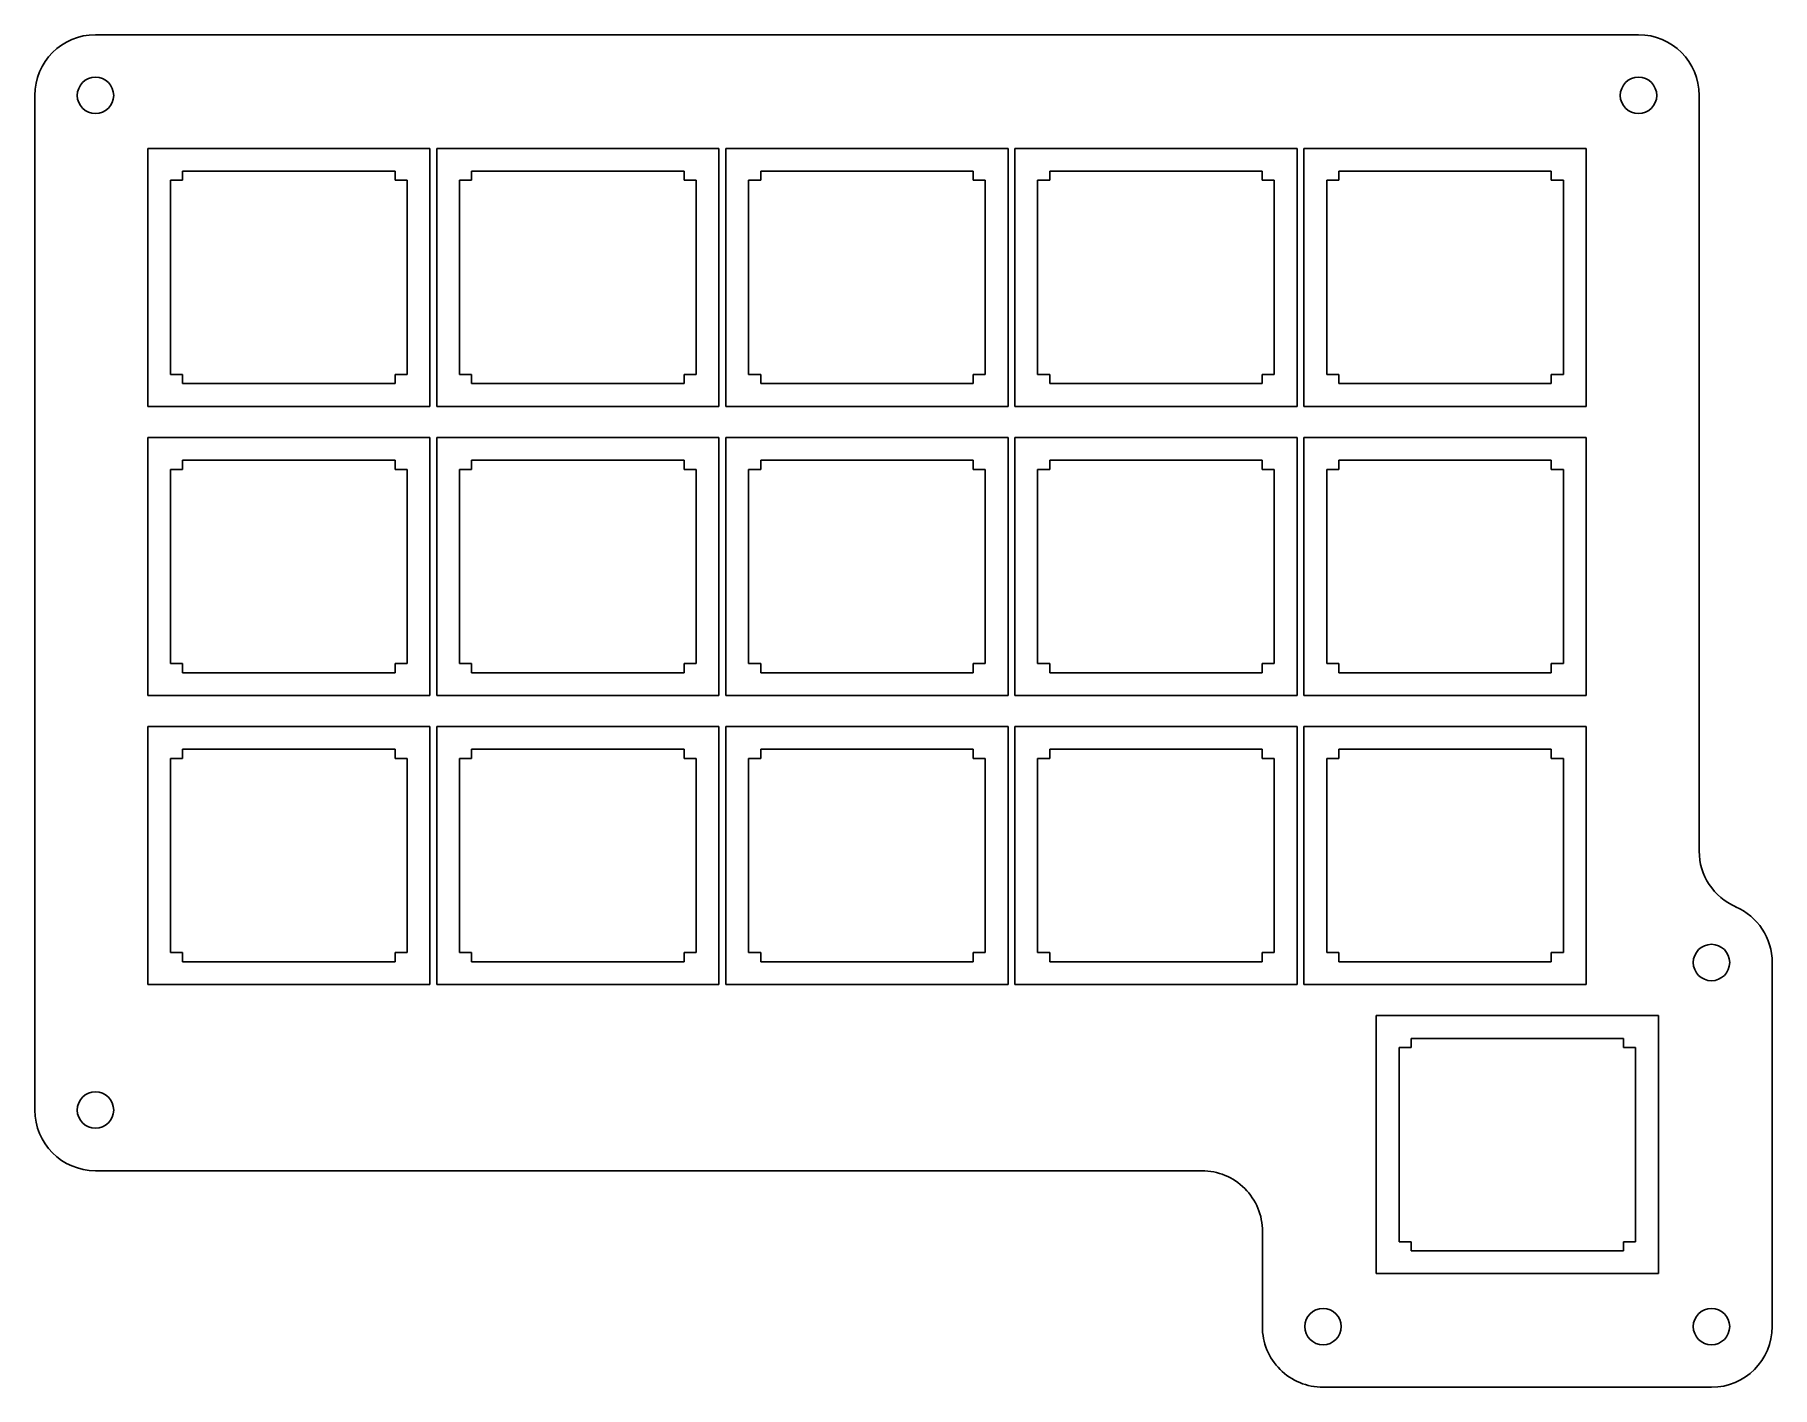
# Model space of a CAD drawing. Extents: x -9 to 105, y 11 to 100.
import ezdxf

# ---------------------------------------------------------------- set-up
doc = ezdxf.new("R2010")
doc.units = 0
doc.header["$MEASUREMENT"] = 0

msp = doc.modelspace()

# ---------------------------------------------------------------- linework, layer by layer
at = {"linetype": 'Continuous'}
for p, q in [((-5.48, 100.04), (96.21, 100.04)), ((-9.48, 96.04), (-9.48, 29.18)), ((100.21, 96.04), (100.21, 46.24)), ((-2.04, 92.55), (-2.04, 75.55)), ((-2.04, 92.55), (16.56, 92.55)), ((16.56, 92.55), (16.56, 75.55)), ((17.01, 92.55), (17.01, 75.55)), ((17.01, 92.55), (35.61, 92.55)), ((35.61, 92.55), (35.61, 75.55)), ((36.06, 92.55), (36.06, 75.55)), ((36.06, 92.55), (54.66, 92.55)), ((54.66, 92.55), (54.66, 75.55)), ((55.11, 92.55), (55.11, 75.55)), ((55.11, 92.55), (73.71, 92.55)), ((73.71, 92.55), (73.71, 75.55)), ((74.16, 92.55), (74.16, 75.55)), ((74.16, 92.55), (92.76, 92.55)), ((92.76, 92.55), (92.76, 75.55)), ((0.26, 91.05), (14.26, 91.05)), ((16.56, 75.55), (-2.04, 75.55)), ((35.61, 75.55), (17.01, 75.55)), ((54.66, 75.55), (36.06, 75.55)), ((73.71, 75.55), (55.11, 75.55)), ((92.76, 75.55), (74.16, 75.55)), ((-2.04, 73.5), (-2.04, 56.5)), ((-2.04, 73.5), (16.56, 73.5)), ((16.56, 73.5), (16.56, 56.5)), ((17.01, 73.5), (17.01, 56.5)), ((17.01, 73.5), (35.61, 73.5)), ((35.61, 73.5), (35.61, 56.5)), ((36.06, 73.5), (36.06, 56.5)), ((36.06, 73.5), (54.66, 73.5)), ((54.66, 73.5), (54.66, 56.5)), ((55.11, 73.5), (55.11, 56.5)), ((55.11, 73.5), (73.71, 73.5)), ((73.71, 73.5), (73.71, 56.5)), ((74.16, 73.5), (74.16, 56.5)), ((74.16, 73.5), (92.76, 73.5)), ((92.76, 73.5), (92.76, 56.5)), ((16.56, 56.5), (-2.04, 56.5)), ((35.61, 56.5), (17.01, 56.5)), ((54.66, 56.5), (36.06, 56.5)), ((73.71, 56.5), (55.11, 56.5)), ((92.76, 56.5), (74.16, 56.5)), ((-2.04, 54.45), (-2.04, 37.45)), ((-2.04, 54.45), (16.56, 54.45)), ((16.56, 54.45), (16.56, 37.45)), ((17.01, 54.45), (17.01, 37.45)), ((17.01, 54.45), (35.61, 54.45)), ((35.61, 54.45), (35.61, 37.45)), ((36.06, 54.45), (36.06, 37.45)), ((36.06, 54.45), (54.66, 54.45)), ((54.66, 54.45), (54.66, 37.45)), ((55.11, 54.45), (55.11, 37.45)), ((55.11, 54.45), (73.71, 54.45)), ((73.71, 54.45), (73.71, 37.45)), ((74.16, 54.45), (74.16, 37.45)), ((74.16, 54.45), (92.76, 54.45)), ((92.76, 54.45), (92.76, 37.45)), ((105.02, 38.9), (105.02, 14.91)), ((16.56, 37.45), (-2.04, 37.45)), ((35.61, 37.45), (17.01, 37.45)), ((54.66, 37.45), (36.06, 37.45)), ((73.71, 37.45), (55.11, 37.45)), ((92.76, 37.45), (74.16, 37.45)), ((78.93, 35.4), (78.93, 18.4)), ((78.93, 35.4), (97.53, 35.4)), ((97.53, 35.4), (97.53, 18.4)), ((-3.48, 25.18), (-5.48, 25.18)), ((-3.48, 25.18), (67.43, 25.18)), ((71.43, 21.18), (71.42, 14.91)), ((97.53, 18.4), (78.93, 18.4)), ((75.42, 10.91), (101.02, 10.91))]:
    msp.add_line(p, q, dxfattribs=at)
at = {"color": 0}
for p, q in [((0.26, 91.05), (0.26, 90.45)), ((14.26, 90.45), (14.26, 91.05)), ((19.31, 91.05), (19.31, 90.45)), ((33.31, 91.05), (19.31, 91.05)), ((33.31, 90.45), (33.31, 91.05)), ((38.36, 91.05), (38.36, 90.45)), ((52.36, 91.05), (38.36, 91.05)), ((52.36, 90.45), (52.36, 91.05)), ((57.41, 91.05), (57.41, 90.45)), ((71.41, 91.05), (57.41, 91.05)), ((71.41, 90.45), (71.41, 91.05)), ((76.46, 91.05), (76.46, 90.45)), ((90.46, 91.05), (76.46, 91.05)), ((90.46, 90.45), (90.46, 91.05)), ((0.26, 90.45), (-0.54, 90.45)), ((-0.54, 90.45), (-0.54, 77.65)), ((15.06, 90.45), (14.26, 90.45)), ((15.06, 77.65), (15.06, 90.45)), ((19.31, 90.45), (18.51, 90.45)), ((18.51, 90.45), (18.51, 77.65)), ((34.11, 90.45), (33.31, 90.45)), ((34.11, 77.65), (34.11, 90.45)), ((38.36, 90.45), (37.56, 90.45)), ((37.56, 90.45), (37.56, 77.65)), ((53.16, 90.45), (52.36, 90.45)), ((53.16, 77.65), (53.16, 90.45)), ((57.41, 90.45), (56.61, 90.45)), ((56.61, 90.45), (56.61, 77.65)), ((72.21, 90.45), (71.41, 90.45)), ((72.21, 77.65), (72.21, 90.45)), ((76.46, 90.45), (75.66, 90.45)), ((75.66, 90.45), (75.66, 77.65)), ((91.26, 90.45), (90.46, 90.45)), ((91.26, 77.65), (91.26, 90.45)), ((-0.54, 77.65), (0.26, 77.65)), ((0.26, 77.65), (0.26, 77.05)), ((0.26, 77.05), (14.26, 77.05)), ((14.26, 77.05), (14.26, 77.65)), ((14.26, 77.65), (15.06, 77.65)), ((18.51, 77.65), (19.31, 77.65)), ((19.31, 77.65), (19.31, 77.05)), ((19.31, 77.05), (33.31, 77.05)), ((33.31, 77.05), (33.31, 77.65)), ((33.31, 77.65), (34.11, 77.65)), ((37.56, 77.65), (38.36, 77.65)), ((38.36, 77.65), (38.36, 77.05)), ((38.36, 77.05), (52.36, 77.05)), ((52.36, 77.05), (52.36, 77.65)), ((52.36, 77.65), (53.16, 77.65)), ((56.61, 77.65), (57.41, 77.65)), ((57.41, 77.65), (57.41, 77.05)), ((57.41, 77.05), (71.41, 77.05)), ((71.41, 77.05), (71.41, 77.65)), ((71.41, 77.65), (72.21, 77.65)), ((75.66, 77.65), (76.46, 77.65)), ((76.46, 77.65), (76.46, 77.05)), ((76.46, 77.05), (90.46, 77.05)), ((90.46, 77.05), (90.46, 77.65)), ((90.46, 77.65), (91.26, 77.65)), ((0.26, 71.4), (-0.54, 71.4)), ((-0.54, 71.4), (-0.54, 58.6)), ((0.26, 72), (0.26, 71.4)), ((14.26, 72), (0.26, 72)), ((14.26, 71.4), (14.26, 72)), ((15.06, 71.4), (14.26, 71.4)), ((15.06, 58.6), (15.06, 71.4)), ((19.31, 71.4), (18.51, 71.4)), ((18.51, 71.4), (18.51, 58.6)), ((19.31, 72), (19.31, 71.4)), ((33.31, 72), (19.31, 72)), ((33.31, 71.4), (33.31, 72)), ((34.11, 71.4), (33.31, 71.4)), ((34.11, 58.6), (34.11, 71.4)), ((38.36, 71.4), (37.56, 71.4)), ((37.56, 71.4), (37.56, 58.6)), ((38.36, 72), (38.36, 71.4)), ((52.36, 72), (38.36, 72)), ((52.36, 71.4), (52.36, 72)), ((53.16, 71.4), (52.36, 71.4)), ((53.16, 58.6), (53.16, 71.4)), ((57.41, 71.4), (56.61, 71.4)), ((56.61, 71.4), (56.61, 58.6)), ((57.41, 72), (57.41, 71.4)), ((71.41, 72), (57.41, 72)), ((71.41, 71.4), (71.41, 72)), ((72.21, 71.4), (71.41, 71.4)), ((72.21, 58.6), (72.21, 71.4)), ((76.46, 71.4), (75.66, 71.4)), ((75.66, 71.4), (75.66, 58.6)), ((76.46, 72), (76.46, 71.4)), ((90.46, 72), (76.46, 72)), ((90.46, 71.4), (90.46, 72)), ((91.26, 71.4), (90.46, 71.4)), ((91.26, 58.6), (91.26, 71.4)), ((-0.54, 58.6), (0.26, 58.6)), ((0.26, 58.6), (0.26, 58)), ((14.26, 58), (14.26, 58.6)), ((14.26, 58.6), (15.06, 58.6)), ((18.51, 58.6), (19.31, 58.6)), ((19.31, 58.6), (19.31, 58)), ((33.31, 58), (33.31, 58.6)), ((33.31, 58.6), (34.11, 58.6)), ((37.56, 58.6), (38.36, 58.6)), ((38.36, 58.6), (38.36, 58)), ((52.36, 58), (52.36, 58.6)), ((52.36, 58.6), (53.16, 58.6)), ((56.61, 58.6), (57.41, 58.6)), ((57.41, 58.6), (57.41, 58)), ((71.41, 58), (71.41, 58.6)), ((71.41, 58.6), (72.21, 58.6)), ((75.66, 58.6), (76.46, 58.6)), ((76.46, 58.6), (76.46, 58)), ((90.46, 58), (90.46, 58.6)), ((90.46, 58.6), (91.26, 58.6)), ((0.26, 58), (14.26, 58)), ((19.31, 58), (33.31, 58)), ((38.36, 58), (52.36, 58)), ((57.41, 58), (71.41, 58)), ((76.46, 58), (90.46, 58)), ((0.26, 52.95), (0.26, 52.35)), ((14.26, 52.95), (0.26, 52.95)), ((14.26, 52.35), (14.26, 52.95)), ((19.31, 52.95), (19.31, 52.35)), ((33.31, 52.95), (19.31, 52.95)), ((33.31, 52.35), (33.31, 52.95)), ((38.36, 52.95), (38.36, 52.35)), ((52.36, 52.95), (38.36, 52.95)), ((52.36, 52.35), (52.36, 52.95)), ((57.41, 52.95), (57.41, 52.35)), ((71.41, 52.95), (57.41, 52.95)), ((71.41, 52.35), (71.41, 52.95)), ((76.46, 52.95), (76.46, 52.35)), ((90.46, 52.95), (76.46, 52.95)), ((90.46, 52.35), (90.46, 52.95)), ((0.26, 52.35), (-0.54, 52.35)), ((-0.54, 52.35), (-0.54, 39.55)), ((15.06, 52.35), (14.26, 52.35)), ((15.06, 39.55), (15.06, 52.35)), ((19.31, 52.35), (18.51, 52.35)), ((18.51, 52.35), (18.51, 39.55)), ((34.11, 52.35), (33.31, 52.35)), ((34.11, 39.55), (34.11, 52.35)), ((38.36, 52.35), (37.56, 52.35)), ((37.56, 52.35), (37.56, 39.55)), ((53.16, 52.35), (52.36, 52.35)), ((53.16, 39.55), (53.16, 52.35)), ((57.41, 52.35), (56.61, 52.35)), ((56.61, 52.35), (56.61, 39.55)), ((72.21, 52.35), (71.41, 52.35)), ((72.21, 39.55), (72.21, 52.35)), ((76.46, 52.35), (75.66, 52.35)), ((75.66, 52.35), (75.66, 39.55)), ((91.26, 52.35), (90.46, 52.35)), ((91.26, 39.55), (91.26, 52.35)), ((-0.54, 39.55), (0.26, 39.55)), ((0.26, 39.55), (0.26, 38.95)), ((0.26, 38.95), (14.26, 38.95)), ((14.26, 38.95), (14.26, 39.55)), ((14.26, 39.55), (15.06, 39.55)), ((18.51, 39.55), (19.31, 39.55)), ((19.31, 39.55), (19.31, 38.95)), ((19.31, 38.95), (33.31, 38.95)), ((33.31, 38.95), (33.31, 39.55)), ((33.31, 39.55), (34.11, 39.55)), ((37.56, 39.55), (38.36, 39.55)), ((38.36, 39.55), (38.36, 38.95)), ((38.36, 38.95), (52.36, 38.95)), ((52.36, 38.95), (52.36, 39.55)), ((52.36, 39.55), (53.16, 39.55)), ((56.61, 39.55), (57.41, 39.55)), ((57.41, 39.55), (57.41, 38.95)), ((57.41, 38.95), (71.41, 38.95)), ((71.41, 38.95), (71.41, 39.55)), ((71.41, 39.55), (72.21, 39.55)), ((75.66, 39.55), (76.46, 39.55)), ((76.46, 39.55), (76.46, 38.95)), ((76.46, 38.95), (90.46, 38.95)), ((90.46, 38.95), (90.46, 39.55)), ((90.46, 39.55), (91.26, 39.55)), ((81.23, 33.3), (80.43, 33.3)), ((80.43, 33.3), (80.43, 20.5)), ((81.23, 33.9), (81.23, 33.3)), ((95.23, 33.9), (81.23, 33.9)), ((95.23, 33.3), (95.23, 33.9)), ((96.02, 33.3), (95.23, 33.3)), ((96.02, 20.5), (96.02, 33.3)), ((80.43, 20.5), (81.23, 20.5)), ((81.23, 20.5), (81.23, 19.9)), ((81.23, 19.9), (95.23, 19.9)), ((95.23, 19.9), (95.23, 20.5)), ((95.23, 20.5), (96.02, 20.5))]:
    msp.add_line(p, q, dxfattribs=at)
at = {"linetype": 'Continuous'}
for centre in [(-5.48, 96.04), (96.21, 96.04), (101.02, 38.9), (-5.48, 29.18), (75.42, 14.91), (101.02, 14.91)]:
    msp.add_circle(centre, 1.2, dxfattribs=at)
for centre, start, end in [((-5.48, 96.04), 90, 180), ((96.21, 96.04), 0, 90), ((104.21, 46.24), 180, 246.5725), ((101.02, 38.9), 359.9996, 66.5725), ((-5.48, 29.18), 180, 270), ((67.43, 21.18), 359.974, 90), ((75.42, 14.91), 179.974, 270), ((101.02, 14.91), 270, 359.9996)]:
    msp.add_arc(centre, 4, start, end, dxfattribs=at)

doc.saveas('drawing.dxf')
